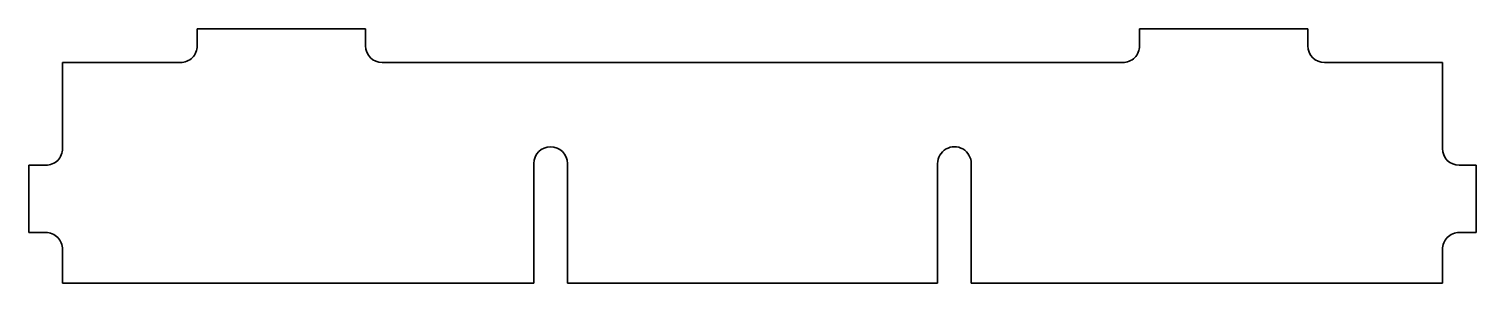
# Model space of a CAD drawing. Extents: x 126 to 212, y 102.5 to 117.6.
import ezdxf

# ---------------------------------------------------------------- set-up
doc = ezdxf.new("R2010")
doc.units = 0

msp = doc.modelspace()

# ---------------------------------------------------------------- linework, layer by layer
at = {"color": 7, "lineweight": 35}
for p, q in [((146.017029, 117.619148), (136.017029, 117.619148)), ((136.017029, 116.619148), (136.017029, 117.619148)), ((146.017029, 117.619148), (146.017029, 116.619148)), ((202.017029, 117.619148), (192.017029, 117.619148)), ((192.017029, 117.619148), (192.017029, 116.619148)), ((202.017029, 116.619148), (202.017029, 117.619148)), ((128.017029, 115.619148), (135.017029, 115.619148)), ((128.017029, 110.518127), (128.017029, 115.619148)), ((147.017029, 115.619148), (156.017029, 115.619148)), ((156.017029, 115.619148), (158.017029, 115.619148)), ((158.017029, 115.619148), (180.017029, 115.619148)), ((180.017029, 115.619148), (182.017029, 115.619148)), ((182.017029, 115.619148), (191.017029, 115.619148)), ((203.017029, 115.619148), (210.017029, 115.619148)), ((210.017029, 115.619148), (210.017029, 110.518127)), ((126.017029, 109.518127), (126.017029, 105.518127)), ((126.017029, 109.518127), (127.017029, 109.518127)), ((156.017029, 109.619148), (156.017029, 102.518127)), ((158.017029, 102.518127), (158.017029, 109.619148)), ((180.017029, 109.619148), (180.017029, 102.518127)), ((182.017029, 102.518127), (182.017029, 109.619148)), ((212.017029, 109.518127), (211.017029, 109.518127)), ((212.017029, 105.518127), (212.017029, 109.518127)), ((127.017029, 105.518127), (126.017029, 105.518127)), ((211.017029, 105.518127), (212.017029, 105.518127)), ((128.017029, 102.518127), (128.017029, 104.518127)), ((210.017029, 104.518127), (210.017029, 102.518127)), ((156.017029, 102.518127), (128.017029, 102.518127)), ((180.017029, 102.518127), (158.017029, 102.518127)), ((210.017029, 102.518127), (182.017029, 102.518127))]:
    msp.add_line(p, q, dxfattribs=at)
for centre, start, end in [((135.017029, 116.619148), 269.999997, 0.00001), ((147.017029, 116.619148), 180.000009, 269.999997), ((191.017029, 116.619148), 269.999997, 0.00001), ((203.017029, 116.619148), 180.000009, 269.999997), ((127.017029, 110.518127), 269.999997, 360), ((157.017029, 109.619148), 0.00001, 180.000009), ((181.017029, 109.619148), 0, 180.000009), ((211.017029, 110.518127), 180.000009, 269.999997), ((127.017029, 104.518127), 0, 90.000003), ((211.017029, 104.518127), 90.000003, 180.000009)]:
    msp.add_arc(centre, 1, start, end, dxfattribs=at)

doc.saveas('drawing.dxf')
